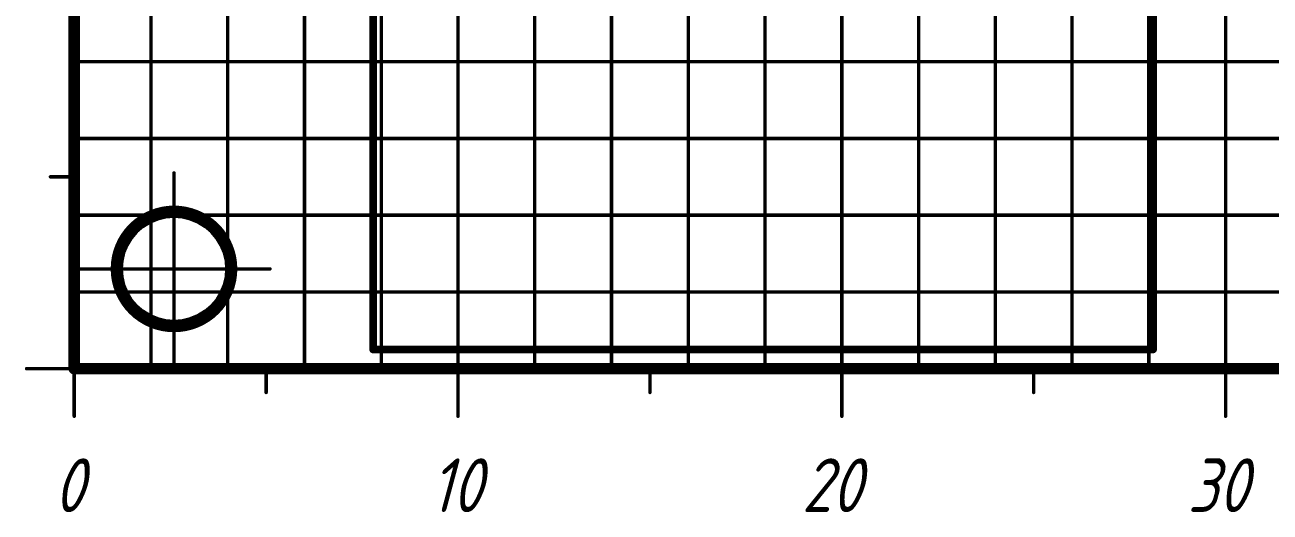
# Model space of a CAD drawing. Header units: millimetres. Extents: x 95 to 923, y 69 to 658.
# Drawn here: x 187.6 to 252.5, y 242.5 to 267.9 of the extents above; entities that cross this region are included whole.
import ezdxf

# ---------------------------------------------------------------- set-up
doc = ezdxf.new("R2010")
doc.units = ezdxf.units.MM
for name, color, linetype in [('Mechanical11', 56, 'Continuous'), ('Mechanical12', 56, 'Continuous'), ('Mechanical7', 56, 'Continuous'), ('Mechanical9', 56, 'Continuous')]:
    doc.layers.add(name, color=color, linetype=linetype)
doc.styles.add('GOST type A', font='', dxfattribs={"height": 0.2})
doc.styles.get('GOST type A').set_extended_font_data('GOST type A', italic=True)

msp = doc.modelspace()

# ---------------------------------------------------------------- linework, layer by layer
at = {"layer": 'Mechanical11', "color": 7}
for p, q in [((195.342, 255.222), (195.342, 257.93)), ((195.342, 257.93), (195.766, 257.897)), ((195.766, 257.897), (196.179, 257.798)), ((196.179, 257.798), (196.571, 257.635)), ((196.571, 257.635), (196.934, 257.413)), ((196.934, 257.413), (197.257, 257.137)), ((197.257, 257.137), (197.533, 256.814)), ((197.533, 256.814), (197.755, 256.451)), ((197.755, 256.451), (197.918, 256.059)), ((197.918, 256.059), (198.017, 255.645)), ((198.05, 255.222), (195.342, 255.222)), ((195.342, 255.222), (198.05, 255.222)), ((195.342, 252.513), (195.342, 255.222)), ((198.017, 255.645), (198.05, 255.222)), ((198.05, 255.222), (198.017, 254.798)), ((197.918, 254.385), (197.755, 253.992)), ((198.017, 254.798), (197.918, 254.385)), ((197.755, 253.992), (197.533, 253.63)), ((197.257, 253.307), (196.934, 253.031)), ((197.533, 253.63), (197.257, 253.307)), ((195.766, 252.547), (195.342, 252.513)), ((196.179, 252.646), (195.766, 252.547)), ((196.571, 252.809), (196.179, 252.646)), ((196.934, 253.031), (196.571, 252.809))]:
    msp.add_line(p, q, dxfattribs=at)
at = {"layer": 'Mechanical12', "color": 7}
for p, q in [((193.75, 257.413), (194.112, 257.635)), ((194.112, 257.635), (194.505, 257.798)), ((194.505, 257.798), (194.918, 257.897)), ((194.918, 257.897), (195.342, 257.93)), ((195.342, 257.93), (195.342, 255.222)), ((193.151, 256.814), (193.427, 257.137)), ((193.427, 257.137), (193.75, 257.413)), ((192.766, 256.059), (192.929, 256.451)), ((192.929, 256.451), (193.151, 256.814)), ((192.667, 255.645), (192.766, 256.059)), ((192.634, 255.222), (192.667, 255.645)), ((195.342, 255.222), (192.634, 255.222)), ((192.634, 255.222), (195.342, 255.222)), ((192.667, 254.798), (192.634, 255.222)), ((195.342, 255.222), (195.342, 252.513)), ((192.766, 254.385), (192.667, 254.798)), ((192.929, 253.992), (192.766, 254.385)), ((193.151, 253.63), (192.929, 253.992)), ((193.427, 253.307), (193.151, 253.63)), ((193.75, 253.031), (193.427, 253.307)), ((194.112, 252.809), (193.75, 253.031)), ((194.505, 252.646), (194.112, 252.809)), ((194.918, 252.547), (194.505, 252.646)), ((195.342, 252.513), (194.918, 252.547))]:
    msp.add_line(p, q, dxfattribs=at)
for points, const_width in [([(190.142, 611.222), (190.142, 250.022)], 0.6), ([(190.142, 611.222), (190.142, 250.022)], 0.6), ([(190.142, 611.222), (190.142, 250.022)], 0.6), ([(190.142, 611.222), (190.142, 250.022)], 0.6), ([(205.722, 251.022), (205.722, 283.922)], 0.4), ([(246.362, 251.022), (246.362, 283.922)], 0.4), ([(205.722, 251.022), (246.362, 251.022)], 0.4), ([(190.142, 250.022), (432.342, 250.022)], 0.6), ([(190.142, 250.022), (432.342, 250.022)], 0.6), ([(190.142, 250.022), (432.342, 250.022)], 0.6), ([(190.142, 250.022), (432.342, 250.022)], 0.6)]:
    msp.add_lwpolyline(points, dxfattribs=dict(at, const_width=const_width))
for points, const_width in [([(198.342, 255.222, 1), (192.342, 255.222, 1)], 0.6), ([(198.342, 255.222, 1), (192.342, 255.222, 1)], 0.6), ([(192.192, 255.222, 1), (192.492, 255.222, 1)], 0.3), ([(192.192, 255.222, 1), (192.492, 255.222, 1)], 0.3), ([(198.192, 255.222, 1), (198.492, 255.222, 1)], 0.3), ([(198.192, 255.222, 1), (198.492, 255.222, 1)], 0.3), ([(205.622, 251.022, 1), (205.822, 251.022, 1)], 0.2), ([(205.622, 251.022, 1), (205.822, 251.022, 1)], 0.2), ([(246.262, 251.022, 1), (246.462, 251.022, 1)], 0.2), ([(246.262, 251.022, 1), (246.462, 251.022, 1)], 0.2), ([(189.992, 250.022, 1), (190.292, 250.022, 1)], 0.3), ([(189.992, 250.022, 1), (190.292, 250.022, 1)], 0.3), ([(189.992, 250.022, 1), (190.292, 250.022, 1)], 0.3), ([(189.992, 250.022, 1), (190.292, 250.022, 1)], 0.3), ([(189.992, 250.022, 1), (190.292, 250.022, 1)], 0.3), ([(189.992, 250.022, 1), (190.292, 250.022, 1)], 0.3), ([(189.992, 250.022, 1), (190.292, 250.022, 1)], 0.3), ([(189.992, 250.022, 1), (190.292, 250.022, 1)], 0.3)]:
    msp.add_lwpolyline(points, format="xyb", close=True, dxfattribs=dict(at, const_width=const_width))
at = {"layer": 'Mechanical7', "color": 7, "const_width": 0.18}
for points in [[(195.342, 250.222), (195.342, 260.222)], [(195.342, 250.522), (195.342, 259.922)], [(190.342, 255.222), (200.342, 255.222)], [(190.642, 255.222), (200.042, 255.222)]]:
    msp.add_lwpolyline(points, dxfattribs=at)
at = {"layer": 'Mechanical7', "color": 7, "const_width": 0.09}
for points in [[(195.297, 260.222, 1), (195.387, 260.222, 1)], [(195.297, 259.922, 1), (195.387, 259.922, 1)], [(190.297, 255.222, 1), (190.387, 255.222, 1)], [(190.597, 255.222, 1), (190.687, 255.222, 1)], [(199.997, 255.222, 1), (200.087, 255.222, 1)], [(200.297, 255.222, 1), (200.387, 255.222, 1)], [(195.297, 250.522, 1), (195.387, 250.522, 1)], [(195.297, 250.222, 1), (195.387, 250.222, 1)]]:
    msp.add_lwpolyline(points, format="xyb", close=True, dxfattribs=at)
at = {"layer": 'Mechanical9', "color": 7, "const_width": 0.18}
for points in [[(190.142, 250.022), (190.142, 611.222)], [(194.142, 250.022), (194.142, 611.222)], [(198.142, 250.022), (198.142, 611.222)], [(202.142, 250.022), (202.142, 611.222)], [(206.142, 250.022), (206.142, 611.222)], [(210.142, 250.022), (210.142, 611.222)], [(214.142, 250.022), (214.142, 611.222)], [(218.142, 250.022), (218.142, 611.222)], [(222.142, 250.022), (222.142, 611.222)], [(226.142, 250.022), (226.142, 611.222)], [(230.142, 250.022), (230.142, 611.222)], [(234.142, 250.022), (234.142, 611.222)], [(238.142, 250.022), (238.142, 611.222)], [(242.142, 250.022), (242.142, 611.222)], [(246.142, 250.022), (246.142, 611.222)], [(250.142, 250.022), (250.142, 611.222)], [(190.142, 266.022), (432.342, 266.022)], [(190.142, 262.022), (432.342, 262.022)], [(188.902, 260.022), (190.142, 260.022)], [(190.142, 258.022), (432.342, 258.022)], [(190.142, 254.022), (432.342, 254.022)], [(187.662, 250.022), (190.142, 250.022)], [(188.902, 250.022), (190.142, 250.022)], [(190.142, 250.022), (432.342, 250.022)], [(190.142, 247.542), (190.142, 250.022)], [(190.142, 248.782), (190.142, 250.022)], [(200.142, 248.782), (200.142, 250.022)], [(210.142, 247.542), (210.142, 250.022)], [(210.142, 248.782), (210.142, 250.022)], [(220.142, 248.782), (220.142, 250.022)], [(230.142, 247.542), (230.142, 250.022)], [(230.142, 248.782), (230.142, 250.022)], [(240.142, 248.782), (240.142, 250.022)], [(250.142, 247.542), (250.142, 250.022)], [(250.142, 248.782), (250.142, 250.022)]]:
    msp.add_lwpolyline(points, dxfattribs=at)
at = {"layer": 'Mechanical9', "color": 7, "const_width": 0.09}
for points in [[(190.097, 266.022, 1), (190.187, 266.022, 1)], [(190.097, 262.022, 1), (190.187, 262.022, 1)], [(188.857, 260.022, 1), (188.947, 260.022, 1)], [(190.097, 260.022, 1), (190.187, 260.022, 1)], [(190.097, 258.022, 1), (190.187, 258.022, 1)], [(190.097, 254.022, 1), (190.187, 254.022, 1)], [(187.617, 250.022, 1), (187.707, 250.022, 1)], [(188.857, 250.022, 1), (188.947, 250.022, 1)], [(190.097, 250.022, 1), (190.187, 250.022, 1)], [(190.097, 250.022, 1), (190.187, 250.022, 1)], [(190.097, 250.022, 1), (190.187, 250.022, 1)], [(190.097, 250.022, 1), (190.187, 250.022, 1)], [(190.097, 250.022, 1), (190.187, 250.022, 1)], [(190.097, 250.022, 1), (190.187, 250.022, 1)], [(194.097, 250.022, 1), (194.187, 250.022, 1)], [(198.097, 250.022, 1), (198.187, 250.022, 1)], [(200.097, 250.022, 1), (200.187, 250.022, 1)], [(202.097, 250.022, 1), (202.187, 250.022, 1)], [(206.097, 250.022, 1), (206.187, 250.022, 1)], [(210.097, 250.022, 1), (210.187, 250.022, 1)], [(210.097, 250.022, 1), (210.187, 250.022, 1)], [(210.097, 250.022, 1), (210.187, 250.022, 1)], [(214.097, 250.022, 1), (214.187, 250.022, 1)], [(218.097, 250.022, 1), (218.187, 250.022, 1)], [(220.097, 250.022, 1), (220.187, 250.022, 1)], [(222.097, 250.022, 1), (222.187, 250.022, 1)], [(226.097, 250.022, 1), (226.187, 250.022, 1)], [(230.097, 250.022, 1), (230.187, 250.022, 1)], [(230.097, 250.022, 1), (230.187, 250.022, 1)], [(230.097, 250.022, 1), (230.187, 250.022, 1)], [(234.097, 250.022, 1), (234.187, 250.022, 1)], [(238.097, 250.022, 1), (238.187, 250.022, 1)], [(240.097, 250.022, 1), (240.187, 250.022, 1)], [(242.097, 250.022, 1), (242.187, 250.022, 1)], [(246.097, 250.022, 1), (246.187, 250.022, 1)], [(250.097, 250.022, 1), (250.187, 250.022, 1)], [(250.097, 250.022, 1), (250.187, 250.022, 1)], [(250.097, 250.022, 1), (250.187, 250.022, 1)], [(190.097, 248.782, 1), (190.187, 248.782, 1)], [(200.097, 248.782, 1), (200.187, 248.782, 1)], [(210.097, 248.782, 1), (210.187, 248.782, 1)], [(220.097, 248.782, 1), (220.187, 248.782, 1)], [(230.097, 248.782, 1), (230.187, 248.782, 1)], [(240.097, 248.782, 1), (240.187, 248.782, 1)], [(250.097, 248.782, 1), (250.187, 248.782, 1)], [(190.097, 247.542, 1), (190.187, 247.542, 1)], [(210.097, 247.542, 1), (210.187, 247.542, 1)], [(230.097, 247.542, 1), (230.187, 247.542, 1)], [(250.097, 247.542, 1), (250.187, 247.542, 1)]]:
    msp.add_lwpolyline(points, format="xyb", close=True, dxfattribs=at)

# ---------------------------------------------------------------- texts
at = {"layer": 'Mechanical7', "color": 7, "style": 'GOST type A'}
for s, p in [('0', (189.085, 242.547)), ('10', (208.691, 242.547)), ('20', (228.059, 242.547)), ('30', (248.164, 242.547))]:
    msp.add_text(s, height=2.8, dxfattribs=at).set_placement(p)

doc.saveas('drawing.dxf')
